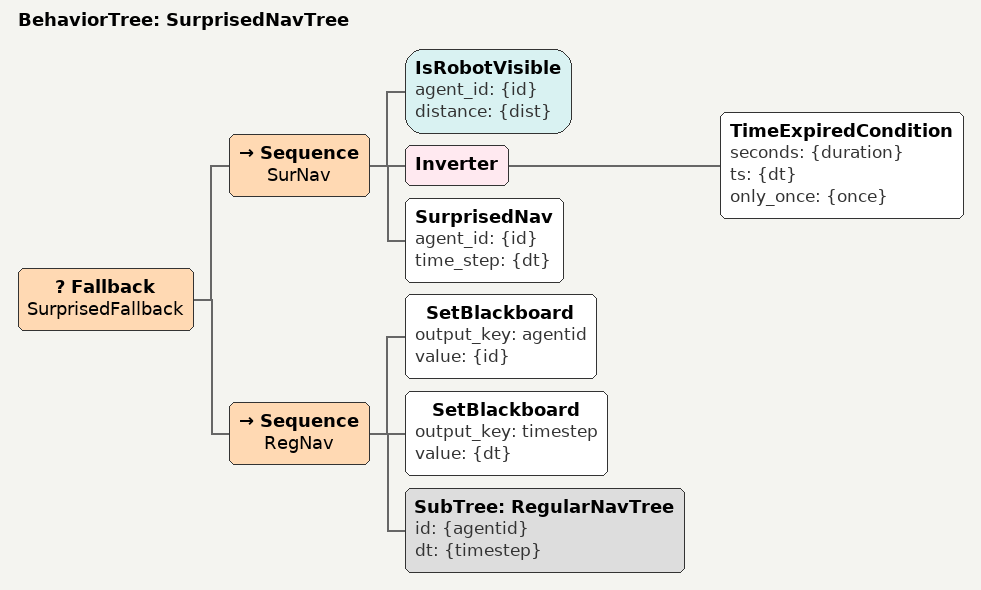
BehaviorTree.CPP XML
<?xml version='1.0' encoding='UTF-8'?>
<root main_tree_to_execute="SurprisedNavTree" BTCPP_format="4">

    <include path="BTRegularNav.xml" />

    <BehaviorTree ID="SurprisedNavTree">
        <Fallback name="SurprisedFallback">

            {GOAL_SEQUENCE}

            <Sequence name="SurNav"> <!--ReactiveSequence-->
                <IsRobotVisible agent_id="{id}" distance="{dist}" />
                <Inverter>
                    <TimeExpiredCondition seconds="{duration}" ts="{dt}" only_once="{once}" />
                </Inverter>
                <SurprisedNav agent_id="{id}" time_step="{dt}" />
            </Sequence>
            <Sequence name="RegNav">
                <SetBlackboard output_key="agentid" value="{id}" />
                <SetBlackboard output_key="timestep" value="{dt}" />
                <SubTree ID="RegularNavTree" id="{agentid}" dt="{timestep}" />
            </Sequence>
        </Fallback>
    </BehaviorTree>

</root>
